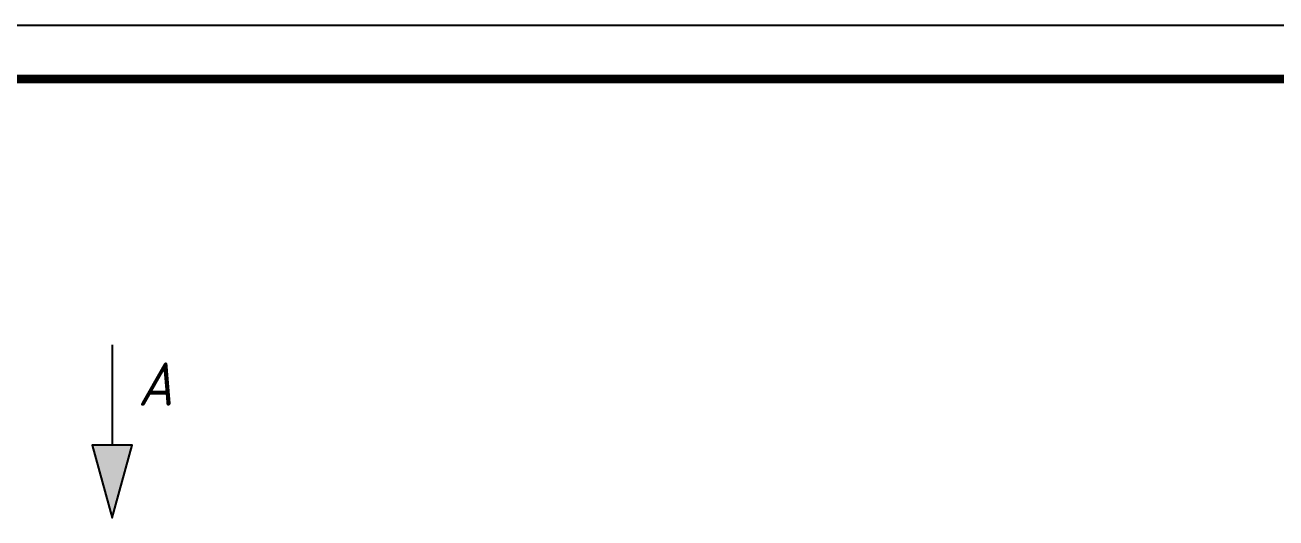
# Model space of a CAD drawing. Header units: millimetres. Extents: x -300689 to 10556, y -104928 to 107291.
# Drawn here: x -16387.2 to -16271.6, y 28488.1 to 28533.7 of the extents above; entities that cross this region are included whole.
import ezdxf

# ---------------------------------------------------------------- set-up
doc = ezdxf.new("R2010")
doc.units = ezdxf.units.MM
doc.layers.add('линии', color=7, linetype='Continuous')
doc.layers.add('толстая', color=7, linetype='Continuous', lineweight=60)
doc.styles.add('чертежный', font='isocpeui.ttf', dxfattribs={"width": 0.9})

# ---------------------------------------------------------------- blocks, each defined once
blk = doc.blocks.new('лист')
blk.add_line((0, 297), (420, 297))
at = {"const_width": 0.8}
blk.add_lwpolyline([(20, 292), (415, 292)], dxfattribs=at)

msp = doc.modelspace()

# ---------------------------------------------------------------- hatches: boundary and pattern name
at = {"layer": 'линии', "linetype": 'ByBlock', "ltscale": 0.25}
msp.add_hatch(color=256, dxfattribs=at).paths.add_polyline_path([(-16377.2837, 28494.8239), (-16379.1407, 28494.8239), (-16380.9977, 28494.8239), (-16379.1407, 28488.0935)])

# ---------------------------------------------------------------- linework, layer by layer
msp.add_lwpolyline([(-16379.1407, 28504.1014), (-16379.1407, 28494.8239), (-16380.9977, 28494.8239), (-16379.1407, 28488.0935), (-16377.2837, 28494.8239), (-16379.1407, 28494.8239)], dxfattribs=at)

# ---------------------------------------------------------------- block references
msp.add_blockref('лист', (-16492.3782, 28236.6514))

# ---------------------------------------------------------------- texts
at = {"layer": 'толстая', "lineweight": 25, "style": 'чертежный', "width": 0.9}
msp.add_text('А', height=4, dxfattribs=at).set_placement((-16376.7633, 28498.469))

doc.saveas('drawing.dxf')
